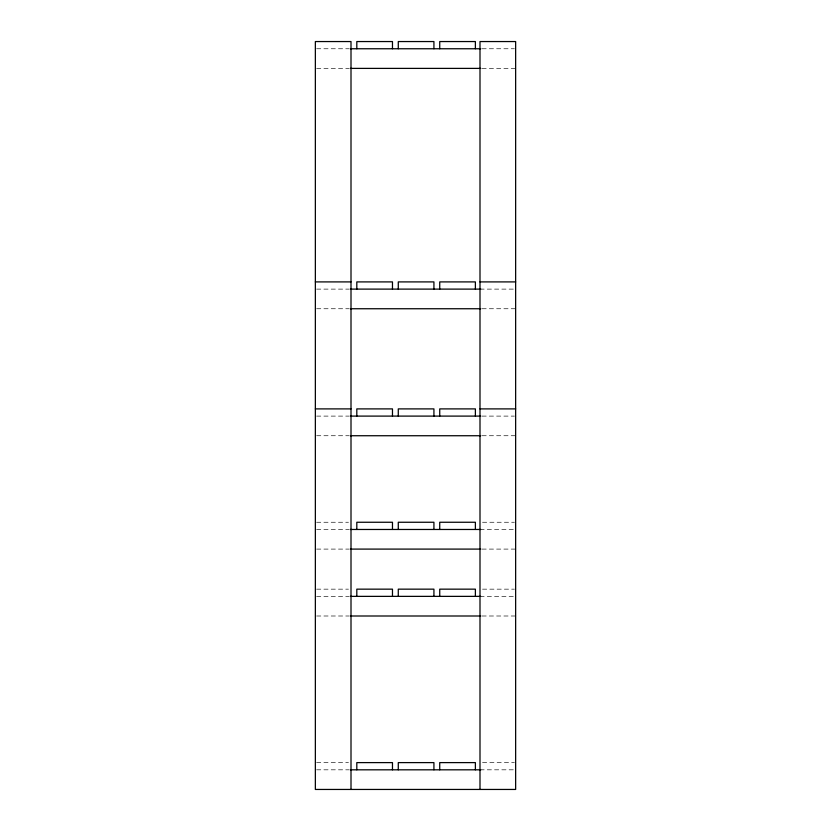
<?xml version="1.0" encoding="UTF-8"?>
<svg xmlns="http://www.w3.org/2000/svg" width="831" height="831" viewBox="0 0 831 831"><rect width="100%" height="100%" fill="white"/><g stroke="black" fill="none" stroke-linecap="round" stroke-linejoin="round"><path stroke-width="0.62" stroke-dasharray="4.16 3.12" d="M316.621 48.759L348.947 48.759M482.053 48.759L514.379 48.759M316.642 68.391L348.947 68.391M482.053 68.391L515.646 68.391M316.621 289.115L348.947 289.115M479.996 289.115L515.646 289.115M316.642 308.748L348.947 308.748M482.053 308.748L515.646 308.748M316.621 416.102L348.947 416.102M482.053 416.102L514.379 416.102M316.642 435.735L348.947 435.735M482.053 435.735L515.646 435.735M316.621 522.252L348.459 522.252M482.541 522.252L514.379 522.252M316.621 529.472L348.947 529.472M479.996 529.472L514.379 529.472M316.642 549.094L348.947 549.094M482.053 549.094L515.646 549.094M316.621 589.158L348.459 589.158M482.541 589.158L514.379 589.158M316.621 596.367L348.947 596.367M479.996 596.367L514.379 596.367M316.642 616L348.947 616M482.053 616L515.646 616M316.621 762.609L348.459 762.609M482.541 762.609L514.379 762.609M316.621 769.818L348.947 769.818M479.996 769.818L515.646 769.818"/><path stroke-width="1.25" d="M350.246 48.759L480.754 48.759M350.246 68.391L480.754 68.391M315.354 281.906L351.004 281.906M479.996 281.906L515.646 281.906M350.246 289.115L480.754 289.115M350.246 308.748L480.754 308.748M315.354 408.894L351.004 408.894M479.996 408.894L515.646 408.894M350.246 416.102L480.754 416.102M350.246 435.735L480.754 435.735M350.246 529.472L480.754 529.472M350.246 549.094L480.754 549.094M350.246 596.367L480.754 596.367M350.246 616L480.754 616M350.246 769.818L480.754 769.818M479.996 789.45L479.996 41.55L515.646 41.55L515.646 789.45L315.354 789.45L315.354 41.55L351.004 41.55L351.004 789.45M475.384 48.759L475.384 41.55L439.734 41.55L439.734 48.759M475.384 289.115L475.384 281.906L439.734 281.906L439.734 289.115M475.384 416.102L475.384 408.894L439.734 408.894L439.734 416.102M475.384 529.472L475.384 522.252L439.734 522.252L439.734 529.472M475.384 596.367L475.384 589.158L439.734 589.158L439.734 596.367M475.384 769.818L475.384 762.609L439.734 762.609L439.734 769.818M433.927 48.759L433.927 41.55L398.278 41.55L398.278 48.759M433.927 289.115L433.927 281.906L398.278 281.906L398.278 289.115M433.927 416.102L433.927 408.894L398.278 408.894L398.278 416.102M433.927 529.472L433.927 522.252L398.278 522.252L398.278 529.472M433.927 596.367L433.927 589.158L398.278 589.158L398.278 596.367M433.927 769.818L433.927 762.609L398.278 762.609L398.278 769.818M392.471 48.759L392.471 41.55L356.811 41.55L356.811 48.759M392.471 289.115L392.471 281.906L356.811 281.906L356.811 289.115M392.471 416.102L392.471 408.894L356.811 408.894L356.811 416.102M392.471 529.472L392.471 522.252L356.811 522.252L356.811 529.472M392.471 596.367L392.471 589.158L356.811 589.158L356.811 596.367M392.471 769.818L392.471 762.609L356.811 762.609L356.811 769.818"/></g></svg>
